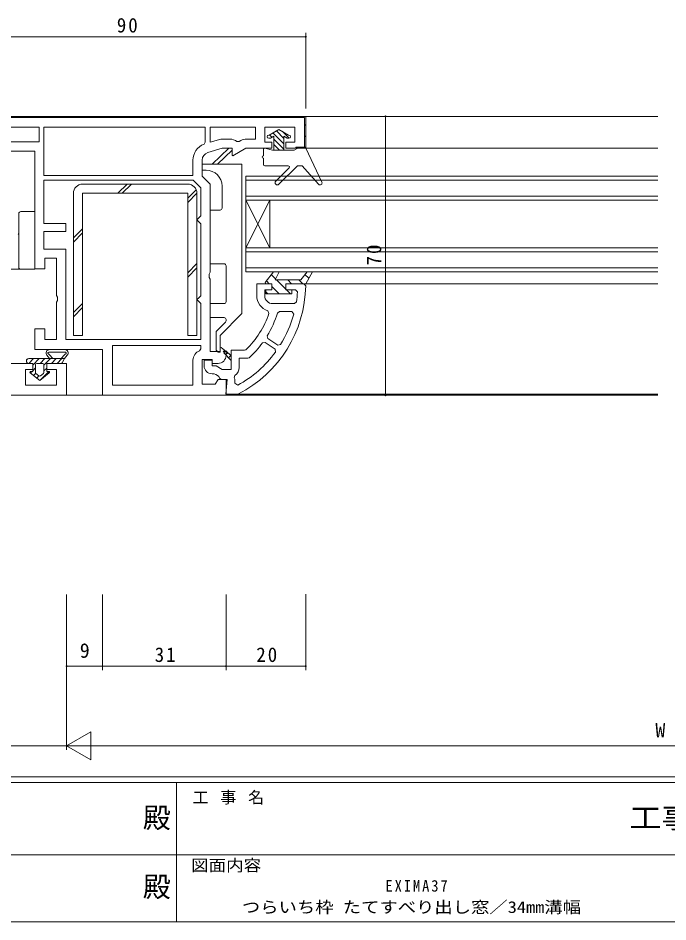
# Model space of a CAD drawing. Units: millimetres on the paper. Extents: x -420 to 373, y -297 to 267.
# Drawn here: x -72.5 to 90.6, y -297 to -70.1 of the extents above; entities that cross this region are included whole.
import ezdxf
from ezdxf.enums import TextEntityAlignment as Align

# ---------------------------------------------------------------- set-up
doc = ezdxf.new("R2010")
doc.units = ezdxf.units.MM
for name, color, linetype, lineweight in [('0-1_YKK_ZWAK', 7, 'Continuous', 9), ('0-3_YKK_12', 2, 'Continuous', 9), ('0-4_YKK_D', 6, 'Continuous', 9), ('0-6_YKK_13', 4, 'Continuous', 9), ('0-7_YKK_11', 7, 'Continuous', 9)]:
    doc.layers.add(name, color=color, linetype=linetype, lineweight=lineweight)
doc.layers.add('0-2_USER1', color=3, linetype='Continuous')
doc.styles.add('ＭＳ ゴシック', font='')
doc.styles.get('ＭＳ ゴシック').set_extended_font_data('MS Gothic')

msp = doc.modelspace()

# ---------------------------------------------------------------- linework, layer by layer
at = {"layer": '0-1_YKK_ZWAK'}
for p, q in [((352.3, -260.6), (-417.7, -260.6)), ((314.5, -262), (-417.7, -262)), ((-32.7, -262), (-32.7, -297)), ((-160.1, -280.199), (-31.3, -280.199)), ((-31.3, -280.199), (97.5, -280.199)), ((-417.7, -297), (314.5, -297))]:
    msp.add_line(p, q, dxfattribs=at)
at = {"layer": '0-3_YKK_12'}
for p, q in [((88.047, -94.803), (-105.779, -94.803)), ((88.047, -102.803), (-0.804, -102.803)), ((88.047, -109.803), (-15.304, -109.803)), ((-15.304, -115.803), (-15.304, -109.803)), ((88.047, -110.803), (-15.304, -110.803)), ((88.047, -114.803), (-15.304, -114.803)), ((88.047, -115.803), (-15.304, -115.803)), ((-15.304, -127.803), (-15.304, -115.803)), ((-9.304, -115.803), (-15.304, -127.803)), ((-9.304, -127.803), (-15.304, -115.803)), ((-9.304, -115.803), (-9.304, -127.803)), ((88.047, -127.803), (-15.304, -127.803)), ((-15.304, -133.803), (-15.304, -127.803)), ((88.047, -128.803), (-15.304, -128.803)), ((88.047, -132.803), (-15.304, -132.803)), ((88.047, -133.803), (-15.304, -133.803)), ((88.047, -136.803), (-0.481, -136.803)), ((88.047, -164.803), (-60.804, -164.803)), ((88.047, -164.503), (-17.481, -164.503))]:
    msp.add_line(p, q, dxfattribs=at)
at = {"layer": '0-4_YKK_D'}
for p, q in [((-90.304, -74.803), (-0.304, -74.803)), ((-0.304, -92.802), (-0.304, -73.803)), ((19.696, -94.803), (19.696, -164.803)), ((-60.304, -214.801), (-60.304, -253.801)), ((-60.304, -214.801), (-60.304, -233.801)), ((-60.304, -214.801), (-60.304, -253.801)), ((-51.304, -214.801), (-51.304, -233.801)), ((-51.304, -214.801), (-51.304, -233.801)), ((-20.304, -214.801), (-20.304, -233.801)), ((-20.304, -214.801), (-20.304, -233.801)), ((-0.307, -214.691), (-0.307, -233.801)), ((-60.304, -232.801), (-51.304, -232.801)), ((-51.304, -232.801), (-20.304, -232.801)), ((-0.307, -232.801), (-20.304, -232.801)), ((-60.304, -252.801), (-54.242, -249.301)), ((-54.242, -256.301), (-54.242, -249.301)), ((-60.304, -252.801), (-125.304, -252.801)), ((-60.304, -252.801), (-54.242, -256.301)), ((-60.304, -252.801), (-48.18, -252.801)), ((-53.304, -252.801), (232.696, -252.801))]:
    msp.add_line(p, q, dxfattribs=at)
for centre, start, end in [((-0.304, -74.803), 0, 180), ((-0.304, -74.803), 180, 0), ((19.696, -94.803), 90, 270), ((19.696, -94.803), 270, 90), ((19.696, -164.803), 90, 270), ((19.696, -164.803), 270, 90), ((-60.304, -232.801), 0, 180), ((-60.304, -232.801), 180, 0), ((-51.304, -232.801), 0, 180), ((-51.304, -232.801), 0, 180), ((-51.304, -232.801), 180, 0), ((-51.304, -232.801), 180, 0), ((-20.304, -232.801), 0, 180), ((-20.304, -232.801), 0, 180), ((-20.304, -232.801), 180, 0), ((-20.304, -232.801), 180, 0), ((-0.307, -232.801), 0, 180), ((-0.307, -232.801), 180, 0)]:
    msp.add_arc(centre, 0.106, start, end, dxfattribs=at)
at = {"layer": '0-6_YKK_13'}
for p, q in [((-9.479, -99.503), (-9.604, -99.503)), ((-7.054, -98.103), (-9.479, -99.503)), ((-9.373, -99.442), (-8.788, -100.028)), ((-8.304, -99.748), (-9.172, -100.249)), ((-8.519, -98.949), (-5.804, -101.664)), ((-8.304, -99.748), (-8.304, -103.303)), ((-7.665, -98.456), (-5.804, -100.317)), ((-7.054, -98.103), (-4.629, -99.503)), ((-6.148, -98.626), (-4.472, -100.302)), ((-5.804, -99.748), (-4.936, -100.249)), ((-5.804, -99.748), (-5.804, -103.303)), ((-4.504, -99.503), (-4.629, -99.503)), ((-9.372, -100.303), (-9.604, -100.303)), ((-8.304, -100.511), (-5.804, -103.011)), ((-8.304, -101.858), (-6.859, -103.303)), ((-4.504, -100.303), (-4.736, -100.303)), ((-23.782, -106.804), (-19.604, -102.804)), ((-18.804, -103.304), (-22.467, -106.804)), ((-19.604, -102.804), (-18.804, -102.804)), ((-18.804, -102.804), (-18.804, -103.304)), ((-10.904, -104.703), (-10.904, -103.103)), ((-8.604, -103.303), (-10.53, -102.812)), ((-3.17, -103.303), (-8.604, -103.303)), ((-8.304, -103.205), (-8.206, -103.303)), ((-2.304, -102.803), (-3.17, -103.303)), ((-0.304, -102.803), (-2.304, -102.803)), ((-0.304, -102.803), (3.747, -111.287)), ((-10.904, -106.903), (-10.904, -105.303)), ((-26.304, -106.804), (-26.304, -108.304)), ((-16.304, -106.804), (-26.304, -106.804)), ((-26.304, -108.304), (-25.304, -108.304)), ((-16.304, -144.304), (-16.304, -106.804)), ((-4.684, -107.203), (-10.604, -107.203)), ((-4.472, -107.715), (-7.821, -111.064)), ((-7.043, -111.842), (-2.404, -107.203)), ((-1.204, -107.203), (-2.404, -107.203)), ((-1.204, -107.203), (2.923, -111.835)), ((-29.904, -111.803), (-56.304, -111.803)), ((-47.416, -114.103), (-45.116, -111.803)), ((-46.355, -114.103), (-44.055, -111.803)), ((-29.904, -115.329), (-27.785, -113.21)), ((-21.304, -112.304), (-21.304, -117.804)), ((-58.604, -114.103), (-58.604, -149.803)), ((-56.304, -114.103), (-29.904, -114.103)), ((-56.304, -149.803), (-56.304, -114.103)), ((-29.904, -116.391), (-27.604, -114.091)), ((-29.904, -114.103), (-29.904, -149.803)), ((-27.604, -149.803), (-27.604, -114.103)), ((-72.304, -119.183), (-72.304, -132.833)), ((-71.804, -118.683), (-68.304, -118.683)), ((-68.304, -133.183), (-68.304, -118.683)), ((-68.304, -119.683), (-68.304, -120.683)), ((-58.604, -125.291), (-56.304, -122.991)), ((-58.604, -126.352), (-56.304, -124.052)), ((-68.304, -133.183), (-80.304, -133.183)), ((-29.904, -134.068), (-27.604, -131.768)), ((-29.904, -135.129), (-27.604, -132.829)), ((-20.304, -132.304), (-20.304, -141.304)), ((-58.604, -144.029), (-56.304, -141.729)), ((-58.604, -145.091), (-56.304, -142.791)), ((-21.804, -149.804), (-16.304, -144.304)), ((-20.451, -146.47), (-22.804, -148.824)), ((-20.304, -145.804), (-20.304, -146.117)), ((-58.604, -149.803), (-56.304, -149.803)), ((-29.904, -149.803), (-27.604, -149.803)), ((-64.799, -154.003), (-60.593, -154.003)), ((-64.566, -153.303), (-60.832, -153.303)), ((-70.347, -155.947), (-70.06, -155.66)), ((-69.804, -155.603), (-60.837, -155.603)), ((-69.788, -156.802), (-68.588, -155.603)), ((-68.804, -157.233), (-67.174, -155.603)), ((-66.96, -156.803), (-65.76, -155.603)), ((-66.004, -157.261), (-64.346, -155.603)), ((-64.561, -155.603), (-65.255, -154.777)), ((-63.762, -155.603), (-64.589, -154.624)), ((-64.132, -156.803), (-62.932, -155.603)), ((-62.717, -156.803), (-61.517, -155.603)), ((-61.637, -155.603), (-60.81, -154.624)), ((-68.804, -156.803), (-69.804, -156.803)), ((-69.369, -159.212), (-68.96, -158.803)), ((-68.804, -158.803), (-69.302, -158.803)), ((-68.804, -158.803), (-68.804, -156.803)), ((-68.804, -158.647), (-68.104, -157.947)), ((-68.104, -157.103), (-68.104, -159.07)), ((-66.304, -156.803), (-67.804, -156.803)), ((-66.004, -159.07), (-66.004, -157.103)), ((-66.004, -158.675), (-65.304, -157.975)), ((-65.304, -158.803), (-65.304, -156.803)), ((-61.676, -156.803), (-65.304, -156.803)), ((-64.806, -158.803), (-65.304, -158.803)), ((-67.054, -161.103), (-69.43, -159.162)), ((-68.59, -159.848), (-68.02, -159.277)), ((-67.244, -159.915), (-67.994, -159.302)), ((-67.812, -160.483), (-67.244, -159.915)), ((-67.054, -161.103), (-64.678, -159.162)), ((-66.114, -159.302), (-66.864, -159.915)), ((-66.853, -160.939), (-64.732, -158.817))]:
    msp.add_line(p, q, dxfattribs=at)
for points in [[(-21.804, -118.304), (-24.304, -118.304), (-24.304, -131.804), (-20.804, -131.804)], [(-20.804, -141.804), (-24.304, -141.804), (-24.304, -145.304), (-20.804, -145.304)], [(-22.804, -148.824), (-22.804, -153.504), (-22.304, -154.004), (-21.804, -154.004), (-21.804, -149.804)], [(-61.414, -156.648), (-60.837, -155.603), (-60.143, -154.777)]]:
    msp.add_lwpolyline(points, dxfattribs=at)
for centre, radius, start, end in [((-9.604, -99.903), 0.4, 90, 270), ((-4.504, -99.903), 0.4, 270, 90), ((-9.372, -99.903), 0.4, 270, 300), ((-4.736, -99.903), 0.4, 239.99998, 270), ((-10.604, -103.103), 0.3, 75.70561, 180), ((-10.904, -105.003), 0.3, 90, 270), ((-25.304, -112.304), 4, 0, 90), ((-10.604, -106.903), 0.3, 180, 270), ((-4.684, -107.503), 0.3, 315, 90), ((-7.432, -111.453), 0.55, 135, 314.99998), ((-56.304, -114.103), 2.3, 90, 180), ((-29.904, -114.103), 2.3, 0, 90), ((3.296, -111.503), 0.5, 221.69427, 25.52351), ((-21.804, -117.804), 0.5, 270, 0), ((-71.804, -119.183), 0.5, 90, 180), ((-72.804, -124.049), 0.5, 310, 0), ((-71.804, -132.683), 0.5, 180, 270), ((-20.804, -132.304), 0.5, 0, 90), ((-20.804, -141.304), 0.5, 270, 0), ((-20.804, -145.804), 0.5, 0, 90), ((-20.804, -146.117), 0.5, 314.99998, 0), ((-64.57, -154.2), 0.897, 89.79349, 220.11255), ((-64.799, -154.203), 0.2, 89.99844, 242.44388), ((-60.829, -154.2), 0.897, 319.88744, 90.2065), ((-60.599, -154.203), 0.2, 297.55611, 91.93042), ((-69.804, -156.203), 0.6, 90, 270), ((-65.354, -155.267), 1, 40.04633, 62.44388), ((-60.044, -155.267), 1, 117.55611, 139.95366), ((-69.302, -159.005), 0.202, 90, 230.74739), ((-67.804, -157.103), 0.3, 90, 180), ((-66.304, -157.103), 0.3, 0, 90), ((-64.806, -159.005), 0.202, 309.25259, 90), ((-61.676, -156.503), 0.3, 270, 331.1134), ((-67.804, -159.07), 0.3, 180, 230.74739), ((-67.054, -159.682), 0.3, 230.74739, 309.25259), ((-66.304, -159.07), 0.3, 309.25259, 0)]:
    msp.add_arc(centre, radius, start, end, dxfattribs=at)
at = {"layer": '0-7_YKK_11'}
for p, q in [((-70.505, -94.803), (-70.205, -95.103)), ((-67.677, -94.803), (-67.377, -95.103)), ((-64.848, -94.803), (-64.548, -95.103)), ((-62.02, -94.803), (-61.72, -95.103)), ((-59.191, -94.803), (-58.891, -95.103)), ((-56.363, -94.803), (-56.063, -95.103)), ((-53.535, -94.803), (-53.235, -95.103)), ((-50.706, -94.803), (-50.406, -95.103)), ((-47.878, -94.803), (-47.578, -95.103)), ((-45.049, -94.803), (-44.749, -95.103)), ((-42.221, -94.803), (-41.921, -95.103)), ((-39.392, -94.803), (-39.092, -95.103)), ((-36.564, -94.803), (-36.264, -95.103)), ((-33.736, -94.803), (-33.436, -95.103)), ((-30.907, -94.803), (-30.607, -95.103)), ((-28.079, -94.803), (-27.779, -95.103)), ((-25.25, -94.803), (-24.95, -95.103)), ((-22.422, -94.803), (-22.122, -95.103)), ((-19.593, -94.803), (-19.293, -95.103)), ((-16.765, -94.803), (-16.465, -95.103)), ((-13.937, -94.803), (-13.637, -95.103)), ((-11.108, -94.803), (-10.808, -95.103)), ((-8.28, -94.803), (-7.98, -95.103)), ((-5.451, -94.803), (-5.151, -95.103)), ((-2.623, -94.803), (-2.323, -95.103)), ((-25.504, -97.503), (-66.004, -97.503)), ((-24.304, -97.503), (-12.904, -97.503)), ((-0.604, -96.822), (-0.304, -97.122)), ((-0.604, -99.65), (-0.304, -99.95)), ((-87.604, -101.203), (-67.204, -101.203)), ((-0.804, -102.803), (-2.804, -102.803)), ((-0.651, -102.432), (-0.439, -102.644)), ((-66.004, -110.803), (-28.557, -110.803)), ((-10.182, -136.111), (-9.49, -136.803)), ((-8.96, -134.505), (-7.851, -135.614)), ((-1.523, -135.803), (-7.939, -135.803)), ((-7.662, -135.803), (-5.291, -138.174)), ((-4.834, -135.803), (-3.834, -136.803)), ((-2.005, -135.803), (-1.005, -136.803)), ((-0.494, -134.485), (0.456, -135.436)), ((-8.804, -137.489), (-6.99, -139.303)), ((-5.175, -138.29), (-4.162, -139.303)), ((-0.804, -136.803), (-5.104, -136.803)), ((-5.104, -138.303), (-2.868, -138.303)), ((-2.868, -138.303), (-2.369, -138.837)), ((-0.304, -137.31), (-0.804, -136.803)), ((-10.304, -138.818), (-9.819, -139.303)), ((-3.152, -141.803), (-8.604, -141.803)), ((-2.658, -141.381), (-3.152, -141.803)), ((-9.842, -143.606), (-9.524, -144.243)), ((-7.395, -144.157), (-6.916, -143.803)), ((-6.916, -143.803), (-3.794, -143.803)), ((-26.604, -152.303), (-48.804, -152.303)), ((-21.003, -153.872), (-20.635, -153.504)), ((-20.395, -154.678), (-19.829, -154.112)), ((-7.884, -153.95), (-8.008, -153.24)), ((-19.688, -155.385), (-19.122, -154.819)), ((-18.054, -159.839), (-18.232, -160.423)), ((-18.113, -161.755), (-17.381, -162.284))]:
    msp.add_line(p, q, dxfattribs=at)
for points in [[(-90.304, -94.803), (-0.304, -94.803), (-0.304, -102.803), (-5.304, -102.803), (-5.304, -101.303), (-3.004, -101.303), (-3.004, -97.503), (-10.604, -97.503), (-10.604, -101.303), (-8.804, -101.303), (-8.804, -102.803), (-15.304, -102.803), (-18.577, -104.693), (-18.804, -104.562), (-18.804, -102.803), (-21.304, -102.803), (-24.879, -103.875)], [(-0.804, -102.803), (-2.804, -102.803), (-2.804, -102.503), (-0.604, -102.503), (-0.604, -95.103), (-90.004, -95.103), (-90.004, -108.503), (-87.804, -108.503), (-87.804, -108.803), (-89.804, -108.803)], [(-25.504, -97.503), (-66.004, -97.503), (-66.004, -109.603), (-28.604, -109.603), (-28.604, -105.791)], [(-25.827, -101.77), (-25.504, -101.302), (-25.504, -97.503)], [(-24.304, -97.503), (-12.904, -97.503), (-12.904, -100.503), (-15.17, -100.503)], [(-19.304, -100.503), (-21.642, -100.503), (-24.304, -101.302), (-24.304, -97.503)], [(-16.57, -100.878), (-17.02, -101.138), (-17.578, -101.098)], [(-22.304, -156.803), (-23.804, -156.803), (-23.804, -155.803), (-26.304, -155.803), (-26.304, -162.003), (-22.997, -162.003), (-22.304, -160.803), (-20.304, -160.803), (-20.304, -164.803), (-51.304, -164.803), (-51.304, -153.303), (-68.304, -153.303), (-68.304, -148.103), (-65.804, -148.103), (-65.804, -150.803), (-62.804, -150.803), (-62.804, -141.469), (-62.554, -141.036), (-62.554, -140.17), (-62.804, -139.737), (-62.804, -130.403), (-65.804, -130.403), (-65.804, -133.103), (-68.304, -133.103), (-68.304, -103.503), (-77.704, -103.503)], [(-26.304, -105.791), (-26.304, -109.803), (-24.304, -111.803), (-24.304, -133.937), (-24.554, -134.37), (-24.554, -135.236), (-24.304, -135.669), (-24.304, -153.803), (-21.804, -153.803), (-21.804, -152.898), (-21.559, -152.782), (-20.304, -153.803), (-20.304, -154.803)], [(-9.004, -136.803), (-12.604, -136.803), (-12.604, -139.803)], [(-10.604, -139.803), (-10.604, -138.303), (-9.004, -138.303)], [(-6.916, -143.803), (-3.794, -143.803), (-3.312, -144.434)], [(-8.008, -153.24), (-10.497, -151.561), (-11.179, -151.679)], [(-6.634, -152.092), (-7.339, -152.244), (-9.828, -150.565), (-9.975, -149.889)], [(-26.604, -152.303), (-48.804, -152.303), (-48.804, -162.303), (-28.604, -162.303), (-28.604, -156.003)], [(-26.937, -153.646), (-26.604, -153.174), (-26.604, -152.303)], [(-15.297, -153.362), (-15.645, -153.503), (-19.004, -153.503), (-19.004, -158.303), (-21.245, -158.303), (-22.804, -157.403), (-23.804, -157.403), (-23.804, -156.003), (-25.804, -156.003), (-25.804, -157.403)], [(-14.52, -155.373), (-14.855, -155.503), (-17.004, -155.503), (-17.004, -157.803)], [(-125.304, -164.803), (-60.304, -164.803), (-60.304, -156.803), (-65.304, -156.803), (-65.304, -158.303), (-62.804, -158.303), (-62.804, -162.303), (-70.604, -162.303), (-70.604, -158.303), (-68.804, -158.303), (-68.804, -156.803), (-85.304, -156.803)], [(-23.804, -159.403), (-23.361, -159.403), (-23.24, -159.418)], [(-21.912, -160.514), (-21.459, -160.803), (-20.026, -160.803), (-20.35, -164.503), (-17.424, -164.503), (-17.196, -164.448)]]:
    msp.add_lwpolyline(points, dxfattribs=at)
for points in [[(-87.604, -101.203), (-67.204, -101.203), (-67.204, -97.503), (-87.604, -97.503)], [(-66.004, -110.803), (-28.557, -110.803), (-26.604, -112.756), (-26.604, -119.803), (-27.104, -120.303), (-27.604, -120.803), (-27.104, -121.303), (-26.604, -121.803), (-26.604, -139.803), (-27.104, -140.303), (-27.604, -140.803), (-27.104, -141.303), (-26.604, -141.803), (-26.604, -150.803), (-60.504, -150.803), (-60.504, -128.103), (-66.004, -128.103), (-66.004, -123.703), (-60.504, -123.703), (-60.504, -121.703), (-66.004, -121.703)], [(-1.523, -135.803), (-7.939, -135.803), (-7.008, -133.803), (-8.425, -133.803), (-10.458, -136.473), (-10.286, -136.803), (-8.804, -136.803), (-8.804, -138.303), (-10.304, -138.303), (-10.304, -139.303), (-3.804, -139.303), (-3.804, -138.303), (-5.304, -138.303), (-5.304, -136.803), (-0.304, -136.803), (1.364, -133.803), (0.039, -133.803)], [(-20.887, -154.186), (-19.004, -156.069), (-19.004, -154.937), (-20.321, -153.62)]]:
    msp.add_lwpolyline(points, close=True, dxfattribs=at)
for centre, radius, start, end in [((-24.304, -105.791), 4.3, 110.74236, 180.00002), ((-19.304, -103.303), 2.8, 51.94031, 90), ((-15.17, -103.303), 2.8, 89.99998, 120), ((-24.304, -105.791), 2, 106.69922, 180), ((-31.301, -136.842), 31, 297.06326, 359.1351), ((-8.604, -139.803), 4, 180, 251.96796), ((-8.604, -139.803), 2, 180, 269.99998), ((-31.301, -136.842), 29, 350.99591, 356.05576), ((-31.301, -136.842), 23, 314.09067, 341.23122), ((-31.301, -136.842), 25, 328.54182, 342.98843), ((-31.301, -136.842), 29, 328.27412, 344.82498), ((-31.301, -136.843), 25, 312.16278, 323.59714), ((-26.104, -156.003), 2.5, 109.47122, 179.99998), ((-31.301, -136.842), 29, 298.68439, 323.85017), ((-22.304, -154.803), 2, 270, 359.99998), ((-23.804, -157.403), 2, 180, 269.99998), ((-19.504, -157.803), 2.5, 305.45689, 0.00002), ((-23.726, -161.358), 2, 24.96335, 75.9453), ((-20.572, -161.303), 2.5, 349.59135, 20.61668)]:
    msp.add_arc(centre, radius, start, end, dxfattribs=at)

# ---------------------------------------------------------------- texts
at = {"layer": '0-1_YKK_ZWAK', "color": 2, "style": 'ＭＳ ゴシック', "width": 1.15}
msp.add_text('工事', height=5.132, dxfattribs=at).set_placement((80.931, -274.956), align=Align.BOTTOM_LEFT)
at = {"layer": '0-1_YKK_ZWAK', "color": 2, "style": 'ＭＳ ゴシック'}
for p in [(-41.182, -274.956), (-41.182, -292.278)]:
    msp.add_text('殿', height=5.132, dxfattribs=at).set_placement(p, align=Align.BOTTOM_LEFT)
at = {"layer": '0-1_YKK_ZWAK', "style": 'ＭＳ ゴシック', "width": 1.1}
msp.add_text('図面内容', height=2.933, dxfattribs=at).set_placement((-29.083, -285.148), align=Align.BOTTOM_LEFT)
at = {"layer": '0-1_YKK_ZWAK', "insert": (-28.688, -267.533), "char_height": 2.933, "attachment_point": 7, "style": 'ＭＳ ゴシック'}
msp.add_mtext('\\T1.16;工\\~事\\~名', dxfattribs=at)
at = {"layer": '0-2_USER1', "color": 7, "style": 'ＭＳ ゴシック', "width": 1.15}
msp.add_text('つらいち枠 たてすべり出し窓／34mm溝幅 ', height=2.933, dxfattribs=at).set_placement((-16.321, -295.625), align=Align.BOTTOM_LEFT)
at = {"layer": '0-2_USER1', "color": 7, "insert": (19.717, -289.449), "char_height": 2.933, "attachment_point": 7, "style": 'ＭＳ ゴシック'}
msp.add_mtext('\\T1.28;\\W0.9;EXIMA37\\~', dxfattribs=at)
at = {"layer": '0-4_YKK_D', "color": 3, "style": 'ＭＳ ゴシック'}
for s, p in [('9', (-57.004, -231.801)), ('W', (87.427, -251.801))]:
    msp.add_text(s, height=3.666, dxfattribs=at).set_placement(p, align=Align.BOTTOM_LEFT)
at = {"layer": '0-4_YKK_D', "color": 3, "char_height": 3.666, "attachment_point": 7, "style": 'ＭＳ ゴシック'}
for s, insert in [('\\T1.21;\\W0.95;90', (-47.704, -73.803)), ('\\T1.21;\\W0.95;31', (-38.204, -231.801)), ('\\T1.21;\\W0.95;20', (-12.705, -231.801))]:
    msp.add_mtext(s, dxfattribs=dict(at, insert=insert))
at = {"layer": '0-4_YKK_D', "color": 3, "insert": (18.696, -132.203), "char_height": 3.666, "attachment_point": 7, "rotation": 90, "style": 'ＭＳ ゴシック'}
msp.add_mtext('\\T1.21;\\W0.95;70', dxfattribs=at)

doc.saveas('drawing.dxf')
